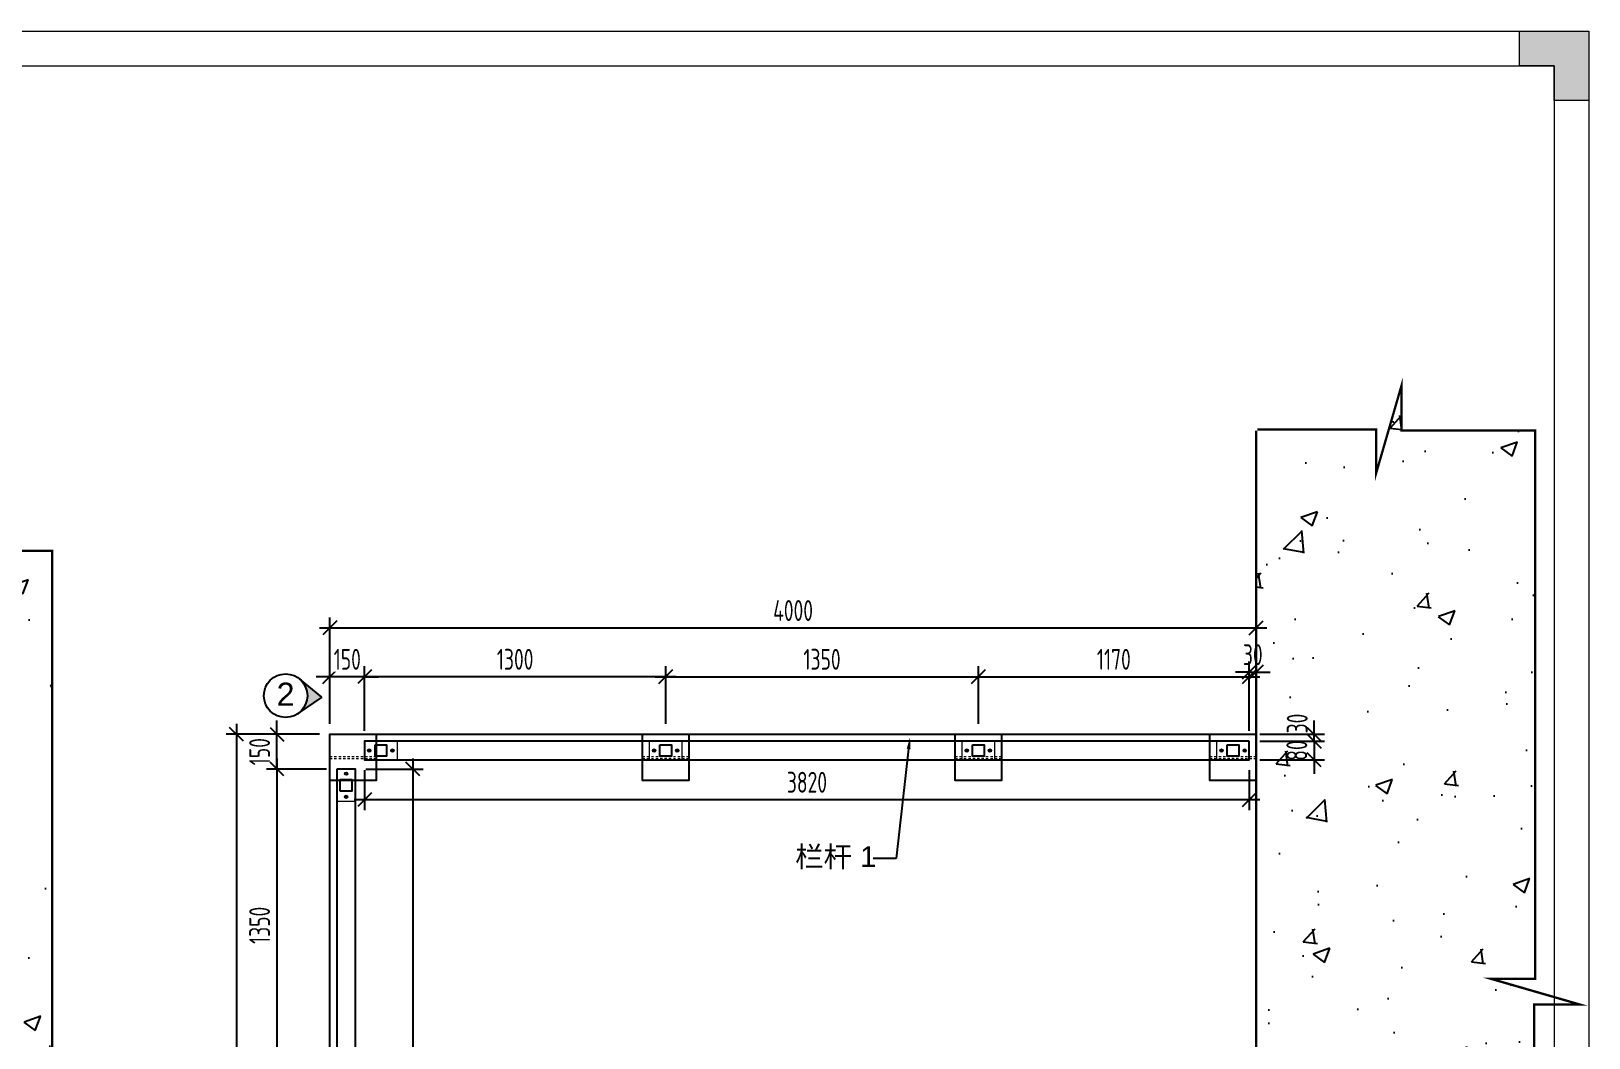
# Model space of a CAD drawing. Header units: millimetres. Extents: x 4 to 2106212, y -117026 to 198097.
# Drawn here: x 1894163 to 1900889, y 185789 to 190137 of the extents above; entities that cross this region are included whole.
import ezdxf
from ezdxf import colors
from ezdxf.entities.mleader import LeaderData, LeaderLine
from ezdxf.math import Vec2, Vec3

# ---------------------------------------------------------------- set-up
doc = ezdxf.new("R2010")
doc.units = ezdxf.units.MM
doc.linetypes.add('CENTER2', pattern=[28.575, 19.05, -3.175, 3.175, -3.175])
for name, color, linetype, lineweight in [('加强板', 140, 'Continuous', 18), ('图框', 7, 'Continuous', 13), ('文本', 3, 'Continuous', 13), ('虚线', 1, 'CENTER2', 0)]:
    doc.layers.add(name, color=color, linetype=linetype, lineweight=lineweight)
doc.layers.add('方管', color=100, linetype='Continuous')
doc.layers.add('标注', color=9, linetype='Continuous')
doc.styles.add('Arial', font='arial.ttf')
doc.styles.add('hztxt', font='ros1.shx', dxfattribs={"width": 0.8, "bigfont": 'hztxt.shx'})
doc.styles.get("Standard").update_dxf_attribs({"font": 'arial.ttf'})
doc.dimstyles.new('DIM-30', dxfattribs={"dimscale": 30, "dimtxt": 3, "dimasz": 2, "dimexe": 1.5, "dimexo": 1.5, "dimgap": 1, "dimtad": 1, "dimdec": 1, "dimdsep": 46, "dimtxsty": 'hztxt', "dimblk": 'OBLIQUE', "dimcen": 0, "dimdle": 1.5, "dimclrd": 9, "dimclre": 9, "dimclrt": 2, "dimadec": 1, "dimazin": 0, "dimtfac": 1, "dimtdec": 1, "dimtix": 1, "dimtmove": 2, "dimatfit": 3, "dimldrblk": 'OBLIQUE', "dimfxl": 15, "dimtolj": 1, "dimtzin": 0, "dimarcsym": 1})

# ---------------------------------------------------------------- blocks, each defined once
blk = doc.blocks.new('_Oblique')
at = {"color": 0, "linetype": 'ByBlock', "lineweight": -2}
blk.add_line((-0.5, -0.5), (0.5, 0.5), dxfattribs=at)
blk = doc.blocks.new('*D994')
at = {"color": 9, "lineweight": -2, "transparency": 16777216}
for p, q in [((1895602.7, 187114.8), (1895602.7, 187393.8)), ((1896902.7, 187144.8), (1896902.7, 187393.8)), ((1896947.7, 187348.8), (1895557.7, 187348.8))]:
    blk.add_line(p, q, dxfattribs=at)
at = {"layer": 'Defpoints', "color": 0, "transparency": 16777216}
for p in [(1895602.7, 187348.8), (1895602.7, 187069.8, 0), (1896902.7, 187099.8, 0)]:
    blk.add_point(p, dxfattribs=at)
at = {"color": 9, "lineweight": -2, "transparency": 16777216, "xscale": 60, "yscale": 60, "zscale": 60, "rotation": 180}
blk.add_blockref('_Oblique', (1895602.7, 187348.8), dxfattribs=at)
at = {"color": 9, "lineweight": -2, "transparency": 16777216, "xscale": 60, "yscale": 60, "zscale": 60}
blk.add_blockref('_Oblique', (1896902.7, 187348.8), dxfattribs=at)
at = {"color": 2, "transparency": 16777216, "insert": (1896252.7, 187423.8), "char_height": 90, "attachment_point": 5, "style": 'hztxt', "bg_fill": 3, "box_fill_scale": 1.1, "bg_fill_color": 256, "bg_fill_true_color": 13158600, "bg_fill_transparency": 0}
blk.add_mtext('\\A1;1300', dxfattribs=at)
blk = doc.blocks.new('*D997')
at = {"color": 9, "lineweight": -2, "transparency": 16777216}
for p, q in [((1898252.7, 187144.8), (1898252.7, 187393.8)), ((1899422.7, 187144.8), (1899422.7, 187393.8)), ((1898207.7, 187348.8), (1899467.7, 187348.8))]:
    blk.add_line(p, q, dxfattribs=at)
at = {"layer": 'Defpoints', "color": 0, "transparency": 16777216}
for p in [(1899422.7, 187348.8), (1898252.7, 187099.8, 0), (1899422.7, 187099.8, 0)]:
    blk.add_point(p, dxfattribs=at)
at = {"color": 9, "lineweight": -2, "transparency": 16777216, "xscale": 60, "yscale": 60, "zscale": 60, "rotation": 180}
blk.add_blockref('_Oblique', (1898252.7, 187348.8), dxfattribs=at)
at = {"color": 9, "lineweight": -2, "transparency": 16777216, "xscale": 60, "yscale": 60, "zscale": 60}
blk.add_blockref('_Oblique', (1899422.7, 187348.8), dxfattribs=at)
at = {"color": 2, "transparency": 16777216, "insert": (1898837.7, 187423.8), "char_height": 90, "attachment_point": 5, "style": 'hztxt', "bg_fill": 3, "box_fill_scale": 1.1, "bg_fill_color": 256, "bg_fill_true_color": 13158600, "bg_fill_transparency": 0}
blk.add_mtext('\\A1;1170', dxfattribs=at)
blk = doc.blocks.new('*D998')
at = {"color": 9, "lineweight": -2, "transparency": 16777216}
for p, q in [((1895452.7, 187144.8), (1895452.7, 187604.5)), ((1899452.7, 187144.8), (1899452.7, 187604.5)), ((1895407.7, 187559.5), (1899497.7, 187559.5))]:
    blk.add_line(p, q, dxfattribs=at)
at = {"layer": 'Defpoints', "color": 0, "transparency": 16777216}
for p in [(1899452.7, 187559.5), (1895452.7, 187099.8, 0), (1899452.7, 187099.8, 0)]:
    blk.add_point(p, dxfattribs=at)
at = {"color": 9, "lineweight": -2, "transparency": 16777216, "xscale": 60, "yscale": 60, "zscale": 60, "rotation": 180}
blk.add_blockref('_Oblique', (1895452.7, 187559.5), dxfattribs=at)
at = {"color": 9, "lineweight": -2, "transparency": 16777216, "xscale": 60, "yscale": 60, "zscale": 60}
blk.add_blockref('_Oblique', (1899452.7, 187559.5), dxfattribs=at)
at = {"color": 2, "transparency": 16777216, "insert": (1897452.7, 187634.5), "char_height": 90, "attachment_point": 5, "style": 'hztxt', "bg_fill": 3, "box_fill_scale": 1.1, "bg_fill_color": 256, "bg_fill_true_color": 13158600, "bg_fill_transparency": 0}
blk.add_mtext('\\A1;4000', dxfattribs=at)
blk = doc.blocks.new('*D990')
at = {"color": 9, "lineweight": -2, "transparency": 16777216}
for p, q in [((1895452.7, 187144.8), (1895452.7, 187393.8)), ((1895602.7, 187114.8), (1895602.7, 187393.8)), ((1895452.7, 187348.8), (1895392.7, 187348.8)), ((1895602.7, 187348.8), (1895452.7, 187348.8)), ((1895602.7, 187348.8), (1895662.7, 187348.8))]:
    blk.add_line(p, q, dxfattribs=at)
at = {"layer": 'Defpoints', "color": 0, "transparency": 16777216}
for p in [(1895452.7, 187099.8, 0), (1895602.7, 187069.8, 0)]:
    blk.add_point(p, dxfattribs=at)
at = {"color": 9, "lineweight": -2, "transparency": 16777216, "xscale": 60, "yscale": 60, "zscale": 60}
blk.add_blockref('_Oblique', (1895452.7, 187348.8), dxfattribs=at)
at = {"color": 9, "lineweight": -2, "transparency": 16777216, "xscale": 60, "yscale": 60, "zscale": 60, "rotation": 180}
blk.add_blockref('_Oblique', (1895602.7, 187348.8), dxfattribs=at)
at = {"color": 2, "transparency": 16777216, "insert": (1895527.7, 187423.8), "char_height": 90, "attachment_point": 5, "style": 'hztxt', "bg_fill": 3, "box_fill_scale": 1.1, "bg_fill_color": 256, "bg_fill_true_color": 13158600, "bg_fill_transparency": 0}
blk.add_mtext('\\A1;150', dxfattribs=at)
at = {"layer": 'Defpoints', "color": 0, "transparency": 16777216}
blk.add_point((1895452.7, 187348.8), dxfattribs=at)
blk = doc.blocks.new('*D999')
at = {"color": 9, "lineweight": -2, "transparency": 16777216}
for p, q in [((1895049.8, 187144.8), (1895049.8, 184054.8)), ((1895407.7, 187099.8), (1895004.8, 187099.8)), ((1895407.7, 184099.8), (1895004.8, 184099.8))]:
    blk.add_line(p, q, dxfattribs=at)
at = {"layer": 'Defpoints', "color": 0, "transparency": 16777216}
for p in [(1895452.7, 187099.8, 0), (1895049.8, 184099.8), (1895452.7, 184099.8, 0)]:
    blk.add_point(p, dxfattribs=at)
at = {"color": 9, "lineweight": -2, "transparency": 16777216, "xscale": 60, "yscale": 60, "zscale": 60}
for p, rotation in [((1895049.8, 187099.8), 90), ((1895049.8, 184099.8), 270)]:
    blk.add_blockref('_Oblique', p, dxfattribs=dict(at, rotation=rotation))
at = {"color": 2, "transparency": 16777216, "insert": (1894974.8, 185599.8), "char_height": 90, "attachment_point": 5, "rotation": 90, "style": 'hztxt', "bg_fill": 3, "box_fill_scale": 1.1, "bg_fill_color": 256, "bg_fill_true_color": 13158600, "bg_fill_transparency": 0}
blk.add_mtext('\\A1;3000', dxfattribs=at)
blk = doc.blocks.new('*D1001')
at = {"color": 9, "lineweight": -2, "transparency": 16777216}
for p, q in [((1896902.7, 187144.8), (1896902.7, 187393.8)), ((1898252.7, 187144.8), (1898252.7, 187393.8)), ((1896857.7, 187348.8), (1898297.7, 187348.8))]:
    blk.add_line(p, q, dxfattribs=at)
at = {"layer": 'Defpoints', "color": 0, "transparency": 16777216}
for p in [(1898252.7, 187348.8), (1896902.7, 187099.8, 0), (1898252.7, 187099.8, 0)]:
    blk.add_point(p, dxfattribs=at)
at = {"color": 9, "lineweight": -2, "transparency": 16777216, "xscale": 60, "yscale": 60, "zscale": 60, "rotation": 180}
blk.add_blockref('_Oblique', (1896902.7, 187348.8), dxfattribs=at)
at = {"color": 9, "lineweight": -2, "transparency": 16777216, "xscale": 60, "yscale": 60, "zscale": 60}
blk.add_blockref('_Oblique', (1898252.7, 187348.8), dxfattribs=at)
at = {"color": 2, "transparency": 16777216, "insert": (1897577.7, 187423.8), "char_height": 90, "attachment_point": 5, "style": 'hztxt', "bg_fill": 3, "box_fill_scale": 1.1, "bg_fill_color": 256, "bg_fill_true_color": 13158600, "bg_fill_transparency": 0}
blk.add_mtext('\\A1;1350', dxfattribs=at)
blk = doc.blocks.new('GW-TK')
at = {"layer": '图框', "linetype": 'Continuous', "lineweight": 0}
h = blk.add_hatch(color=256, dxfattribs=at)
h.dxf.hatch_style = 1
h.paths.add_polyline_path([(927593.55, 464715.01), (927593.55, 464710.01), (927598.55, 464710.01), (927598.55, 464705.01), (927603.55, 464705.01), (927603.55, 464715.01)])
at = {"layer": '图框'}
for points in [[(927183.55, 464715.01), (927603.55, 464715.01), (927603.55, 464418.01), (927183.55, 464418.01)], [(927188.55, 464710.01), (927598.55, 464710.01), (927598.55, 464423.01), (927188.55, 464423.01)]]:
    blk.add_lwpolyline(points, close=True, dxfattribs=at)
at = {"layer": '图框', "linetype": 'Continuous', "lineweight": 0}
blk.add_lwpolyline([(927598.55, 464705.01), (927598.55, 464710.01), (927593.55, 464710.01), (927593.55, 464715.01), (927603.55, 464715.01), (927603.55, 464705.01)], close=True, dxfattribs=at)
blk = doc.blocks.new('*U947')
h = blk.add_hatch()
h.set_pattern_fill('AR-CONC', color=252, scale=4, angle=-1.78635)
h.set_pattern_definition([(48.21365, (-1947242.46, -185006.8), (726.39706, -86.44208), [76.2, -838.2]), (353.21365, (-1947242.46, -185006.8), (-117.08218, 768.2505), [60.96, -670.56234]), (98.665094, (-1947181.9, -185014), (609.31489, 681.8084), [64.76004, -712.36098]), (44.39785, (-1947236.1, -184803.7), (1078.5469, -201.8886), [114.3, -1257.3]), (94.849206, (-1947146.2, -184820.5), (980.00676, 959.62144), [97.1401, -1068.54243]), (349.3978, (-1947236.1, -184803.7), (980.00676, 959.62144), [91.43987, -1005.8389]), (19.21365, (-1947136.16, -184857.65), (593.41132, -427.76689), [76.2, -838.2]), (324.21365, (-1947136.16, -184857.65), (270.0545, 728.68768), [60.96, -670.56]), (69.665094, (-1947086.7, -184893.3), (863.4658, 300.9208), [64.76004, -712.35975]), (35.713649, (-1947242.46, -185006.8), (22.89163, 337.670666), [0, -662.432, 0, -680.72, 0, -673.1]), (5.713649, (-1947242.46, -185006.8), (279.640336, 392.19577), [0, -388.112, 0, -647.192, 0, -256.54]), (325.713649, (-1947468.92, -184999.75), (541.38448, -39.810717), [0, -254, 0, -792.48, 0, -1051.56]), (315.71365, (-1947570.47, -184996.6), (595.39922, 83.18622), [0, -330.2, 0, -526.288, 0, -746.76])])
h.paths.add_polyline_path([(-180, 2312.4), (-180, 2501.9), (-697.5, 2501.9), (-697.5, -2502.7), (-184.7, -2502.7), (-184.7, -2692.2), (-74.8, -2312.4), (-74.8, -2507.3), (502.5, -2507.3), (502.5, 19.2), (697.5, 19.2), (317.6, 129.1), (507.2, 129.1), (507.2, 2497.3), (-70.1, 2497.3), (-70.1, 2692.2)])
at = {"color": 252}
blk.add_lwpolyline([(-692.8, 2501.9, 10, 10, 0), (-180, 2501.9, 10, 10, 0), (-180, 2312.4, 10, 10, 0), (-70.1, 2692.2, 10, 10, 0), (-70.1, 2497.3, 10, 10, 0), (507.2, 2497.3, 10, 10, 0), (507.2, 129.1, 10, 10, 0), (317.6, 129.1, 10, 10, 0), (697.5, 19.2, 10, 10, 0), (502.5, 19.2, 10, 10, 0), (502.5, -2507.3, 10, 10, 0), (-74.8, -2507.3, 10, 10, 0), (-74.8, -2312.4, 10, 10, 0), (-184.7, -2692.2, 10, 10, 0), (-184.7, -2502.7, 10, 10, 0), (-697.5, -2502.7, 10, 10, 0), (-697.5, 2497.3, 0, 0, 0)], format="xyseb", dxfattribs=at)
blk = doc.blocks.new('*U948')
at = {"color": 0, "linetype": 'ByBlock', "lineweight": -2, "transparency": 16777216}
blk.add_blockref('*U947', (0, 0), dxfattribs=at)
blk = doc.blocks.new('*U970')
at = {"layer": '加强板'}
blk.add_lwpolyline([(70, -40), (-70, -40), (-70, 40), (70, 40)], close=True, dxfattribs=at)
for points in [[(-54.2, 0), (-45.8, 0)], [(-50, 4.2), (-50, -4.2)], [(45.8, 0), (54.2, 0)], [(50, 4.2), (50, -4.2)]]:
    blk.add_lwpolyline(points, dxfattribs=at)
for centre in [(-50, 0), (50, 0)]:
    blk.add_circle(centre, 7, dxfattribs=at)
at = {"layer": '方管', "color": 6}
blk.add_lwpolyline([(-25, 25), (25, 25), (25, -25), (-25, -25)], close=True, dxfattribs=at)
blk = doc.blocks.new('*U971')
at = {"color": 0, "linetype": 'ByBlock', "lineweight": -2, "transparency": 16777216}
blk.add_blockref('*U970', (0, 0), dxfattribs=at)
blk = doc.blocks.new('*U938')
at = {"layer": '加强板'}
blk.add_lwpolyline([(70, -40), (-70, -40), (-70, 40), (70, 40)], close=True, dxfattribs=at)
for points in [[(-54.2, 0), (-45.8, 0)], [(-50, 4.2), (-50, -4.2)], [(45.8, 0), (54.2, 0)], [(50, 4.2), (50, -4.2)]]:
    blk.add_lwpolyline(points, dxfattribs=at)
for centre in [(-50, 0), (50, 0)]:
    blk.add_circle(centre, 7, dxfattribs=at)
at = {"layer": '方管', "color": 6}
blk.add_lwpolyline([(-25, 25), (25, 25), (25, -25), (-25, -25)], close=True, dxfattribs=at)
blk = doc.blocks.new('*U939')
at = {"color": 0, "linetype": 'ByBlock', "lineweight": -2, "transparency": 16777216}
blk.add_blockref('*U938', (0, 0), dxfattribs=at)
blk = doc.blocks.new('*U940')
at = {"layer": '加强板'}
blk.add_lwpolyline([(70, -40), (-70, -40), (-70, 40), (70, 40)], close=True, dxfattribs=at)
for points in [[(-54.2, 0), (-45.8, 0)], [(-50, 4.2), (-50, -4.2)], [(45.8, 0), (54.2, 0)], [(50, 4.2), (50, -4.2)]]:
    blk.add_lwpolyline(points, dxfattribs=at)
for centre in [(-50, 0), (50, 0)]:
    blk.add_circle(centre, 7, dxfattribs=at)
at = {"layer": '方管', "color": 6}
blk.add_lwpolyline([(-25, 25), (25, 25), (25, -25), (-25, -25)], close=True, dxfattribs=at)
blk = doc.blocks.new('*U941')
at = {"color": 0, "linetype": 'ByBlock', "lineweight": -2, "transparency": 16777216}
blk.add_blockref('*U940', (0, 0), dxfattribs=at)
blk = doc.blocks.new('*U942')
at = {"layer": '加强板'}
blk.add_lwpolyline([(70, -40), (-70, -40), (-70, 40), (70, 40)], close=True, dxfattribs=at)
for points in [[(-54.2, 0), (-45.8, 0)], [(-50, 4.2), (-50, -4.2)], [(45.8, 0), (54.2, 0)], [(50, 4.2), (50, -4.2)]]:
    blk.add_lwpolyline(points, dxfattribs=at)
for centre in [(-50, 0), (50, 0)]:
    blk.add_circle(centre, 7, dxfattribs=at)
at = {"layer": '方管', "color": 6}
blk.add_lwpolyline([(-25, 25), (25, 25), (25, -25), (-25, -25)], close=True, dxfattribs=at)
blk = doc.blocks.new('*U943')
at = {"color": 0, "linetype": 'ByBlock', "lineweight": -2, "transparency": 16777216}
blk.add_blockref('*U942', (0, 0), dxfattribs=at)
blk = doc.blocks.new('*U934')
at = {"layer": '加强板'}
blk.add_lwpolyline([(70, -40), (-70, -40), (-70, 40), (70, 40)], close=True, dxfattribs=at)
for points in [[(-54.2, 0), (-45.8, 0)], [(-50, 4.2), (-50, -4.2)], [(45.8, 0), (54.2, 0)], [(50, 4.2), (50, -4.2)]]:
    blk.add_lwpolyline(points, dxfattribs=at)
for centre in [(-50, 0), (50, 0)]:
    blk.add_circle(centre, 7, dxfattribs=at)
at = {"layer": '方管', "color": 6}
blk.add_lwpolyline([(-25, 25), (25, 25), (25, -25), (-25, -25)], close=True, dxfattribs=at)
blk = doc.blocks.new('*U935')
at = {"color": 0, "linetype": 'ByBlock', "lineweight": -2, "transparency": 16777216}
blk.add_blockref('*U934', (0, 0), dxfattribs=at)
blk = doc.blocks.new('*D1016')
at = {"color": 9, "lineweight": -2, "transparency": 16777216}
for p, q in [((1899422.7, 187114.8), (1899422.7, 187413.8)), ((1899452.7, 187114.8), (1899452.7, 187413.8)), ((1899422.7, 187368.8), (1899362.7, 187368.8)), ((1899422.7, 187368.8), (1899452.7, 187368.8)), ((1899452.7, 187368.8), (1899512.7, 187368.8))]:
    blk.add_line(p, q, dxfattribs=at)
at = {"layer": 'Defpoints', "color": 0, "transparency": 16777216}
for p in [(1899452.7, 187368.8), (1899422.7, 187069.8, 0), (1899452.7, 187069.8, 0)]:
    blk.add_point(p, dxfattribs=at)
at = {"color": 9, "lineweight": -2, "transparency": 16777216, "xscale": 60, "yscale": 60, "zscale": 60}
blk.add_blockref('_Oblique', (1899422.7, 187368.8), dxfattribs=at)
at = {"color": 9, "lineweight": -2, "transparency": 16777216, "xscale": 60, "yscale": 60, "zscale": 60, "rotation": 180}
blk.add_blockref('_Oblique', (1899452.7, 187368.8), dxfattribs=at)
at = {"color": 2, "transparency": 16777216, "insert": (1899437.7, 187443.8), "char_height": 90, "attachment_point": 5, "style": 'hztxt'}
blk.add_mtext('\\A1;30', dxfattribs=at)
blk = doc.blocks.new('*D1017')
at = {"color": 9, "lineweight": -2, "transparency": 16777216}
for p, q in [((1895224.2, 187099.8), (1895224.2, 187159.8)), ((1895408.3, 187099.8), (1895179.2, 187099.8)), ((1895224.2, 186949.8), (1895224.2, 187099.8)), ((1895437.7, 186949.8), (1895179.2, 186949.8)), ((1895224.2, 186949.8), (1895224.2, 186889.8))]:
    blk.add_line(p, q, dxfattribs=at)
at = {"layer": 'Defpoints', "color": 0, "transparency": 16777216}
for p in [(1895224.2, 187099.8), (1895453.3, 187099.8, 0), (1895482.7, 186949.8, 0)]:
    blk.add_point(p, dxfattribs=at)
at = {"color": 9, "lineweight": -2, "transparency": 16777216, "xscale": 60, "yscale": 60, "zscale": 60}
for p, rotation in [((1895224.2, 187099.8), 270), ((1895224.2, 186949.8), 90)]:
    blk.add_blockref('_Oblique', p, dxfattribs=dict(at, rotation=rotation))
at = {"color": 2, "transparency": 16777216, "insert": (1895149.2, 187024.8), "char_height": 90, "attachment_point": 5, "rotation": 90, "style": 'hztxt'}
blk.add_mtext('\\A1;150', dxfattribs=at)
blk = doc.blocks.new('*D1018')
at = {"color": 9, "lineweight": -2, "transparency": 16777216}
for p, q in [((1895224.2, 186994.8), (1895224.2, 185554.8)), ((1895437.7, 186949.8), (1895179.2, 186949.8)), ((1895437.7, 185599.8), (1895179.2, 185599.8))]:
    blk.add_line(p, q, dxfattribs=at)
at = {"layer": 'Defpoints', "color": 0, "transparency": 16777216}
for p in [(1895482.7, 186949.8, 0), (1895224.2, 185599.8), (1895482.7, 185599.8)]:
    blk.add_point(p, dxfattribs=at)
at = {"color": 9, "lineweight": -2, "transparency": 16777216, "xscale": 60, "yscale": 60, "zscale": 60}
for p, rotation in [((1895224.2, 186949.8), 90), ((1895224.2, 185599.8), 270)]:
    blk.add_blockref('_Oblique', p, dxfattribs=dict(at, rotation=rotation))
at = {"color": 2, "transparency": 16777216, "insert": (1895149.2, 186274.8), "char_height": 90, "attachment_point": 5, "rotation": 90, "style": 'hztxt'}
blk.add_mtext('\\A1;1350', dxfattribs=at)
blk = doc.blocks.new('*U1031')
h = blk.add_hatch()
h.set_pattern_fill('AR-CONC', color=252, scale=4, angle=-1.78635)
h.set_pattern_definition([(48.21365, (-1956590.03, -195502.34), (726.39706, -86.44208), [76.2, -838.2]), (353.21365, (-1956590, -195502.34), (-117.08218, 768.2505), [60.96, -670.56234]), (98.665094, (-1956529.5, -195509.55), (609.31489, 681.8084), [64.76004, -712.36098]), (44.39785, (-1956583.7, -195299.2), (1078.5469, -201.8886), [114.3, -1257.3]), (94.849206, (-1956493.8, -195316.1), (980.00676, 959.62144), [97.1401, -1068.54243]), (349.3978, (-1956583.7, -195299.2), (980.00676, 959.62144), [91.43987, -1005.8389]), (19.21365, (-1956483.73, -195353.2), (593.41132, -427.76689), [76.2, -838.2]), (324.21365, (-1956483.7, -195353.2), (270.0545, 728.68768), [60.96, -670.56]), (69.665094, (-1956434.3, -195388.8), (863.4658, 300.9208), [64.76004, -712.35975]), (35.713649, (-1956590.03, -195502.34), (22.89163, 337.670666), [0, -662.432, 0, -680.72, 0, -673.1]), (5.713649, (-1956590.03, -195502.34), (279.640336, 392.19577), [0, -388.112, 0, -647.192, 0, -256.54]), (325.713649, (-1956816.5, -195495.28), (541.38448, -39.810717), [0, -254, 0, -792.48, 0, -1051.56]), (315.71365, (-1956918.04, -195492.1), (595.39922, 83.18622), [0, -330.2, 0, -526.288, 0, -746.76])])
h.paths.add_polyline_path([(-697.5, -2405.2), (-184.7, -2405.2), (-184.7, -2594.8), (-74.8, -2214.9), (-74.8, -2409.9), (502.5, -2409.9), (502.5, 116.7), (697.5, 116.7), (317.6, 226.6), (507.2, 226.6), (507.2, 2594.8), (-697.5, 2594.8)])
at = {"color": 252, "const_width": 10, "elevation": 0}
blk.add_lwpolyline([(-697.5, -2405.2), (-184.7, -2405.2), (-184.7, -2594.8), (-74.8, -2214.9), (-74.8, -2409.9), (502.5, -2409.9), (502.5, 116.7), (697.5, 116.7), (317.6, 226.6), (507.2, 226.6), (507.2, 2594.8), (-697.5, 2594.8)], close=True, dxfattribs=at)
blk = doc.blocks.new('*U1032')
at = {"color": 0, "linetype": 'ByBlock', "lineweight": -2, "transparency": 16777216}
blk.add_blockref('*U1031', (0, 0), dxfattribs=at)
blk = doc.blocks.new('*U1072')
h = blk.add_hatch(color=256)
h.dxf.hatch_style = 1
h.paths.add_polyline_path([(62.6, 0, -0.247568), (21.8, -77.4), (124.9, -6.9), (28.4, 72.4, -0.224373)])
for points in [[(124.9, -6.9), (28.4, 72.4)], [(124.9, -6.9), (21.8, -77.4)]]:
    blk.add_lwpolyline(points)
blk.add_circle((-31.1, 0), 93.8)
blk = doc.blocks.new('*U1073')
at = {"color": 0, "linetype": 'ByBlock', "lineweight": -2, "transparency": 16777216}
blk.add_blockref('*U1072', (0, 0), dxfattribs=at)
blk = doc.blocks.new('*D1344')
at = {"color": 9, "lineweight": -2, "transparency": 16777216}
for p, q in [((1899702.8, 187099.8), (1899702.8, 187159.8)), ((1899467.7, 187099.8), (1899747.8, 187099.8)), ((1899467.7, 187069.8), (1899747.8, 187069.8)), ((1899702.8, 187069.8), (1899702.8, 187099.8)), ((1899702.8, 187069.8), (1899702.8, 187009.8))]:
    blk.add_line(p, q, dxfattribs=at)
at = {"layer": 'Defpoints', "color": 0, "transparency": 16777216}
for p in [(1899422.7, 187099.8, 0), (1899422.7, 187069.8, 0), (1899702.8, 187099.8)]:
    blk.add_point(p, dxfattribs=at)
at = {"color": 9, "lineweight": -2, "transparency": 16777216, "xscale": 60, "yscale": 60, "zscale": 60}
for p, rotation in [((1899702.8, 187099.8), 270), ((1899702.8, 187069.8), 90)]:
    blk.add_blockref('_Oblique', p, dxfattribs=dict(at, rotation=rotation))
at = {"color": 2, "transparency": 16777216, "insert": (1899629.4, 187146.5), "char_height": 90, "attachment_point": 5, "rotation": 90, "style": 'hztxt'}
blk.add_mtext('\\A1;30', dxfattribs=at)
blk = doc.blocks.new('*D1345')
at = {"color": 9, "lineweight": -2, "transparency": 16777216}
for p, q in [((1899702.8, 187069.8), (1899702.8, 187129.8)), ((1899467.7, 187069.8), (1899747.8, 187069.8)), ((1899702.8, 187069.8), (1899702.8, 186989.8)), ((1899467.7, 186989.8), (1899747.8, 186989.8)), ((1899702.8, 186989.8), (1899702.8, 186929.8))]:
    blk.add_line(p, q, dxfattribs=at)
at = {"layer": 'Defpoints', "color": 0, "transparency": 16777216}
for p in [(1899422.7, 187069.8, 0), (1899422.7, 186989.8, 0), (1899702.8, 186989.8)]:
    blk.add_point(p, dxfattribs=at)
at = {"color": 9, "lineweight": -2, "transparency": 16777216, "xscale": 60, "yscale": 60, "zscale": 60}
for p, rotation in [((1899702.8, 187069.8), 270), ((1899702.8, 186989.8), 90)]:
    blk.add_blockref('_Oblique', p, dxfattribs=dict(at, rotation=rotation))
at = {"color": 2, "transparency": 16777216, "insert": (1899627.8, 187029.8), "char_height": 90, "attachment_point": 5, "rotation": 90, "style": 'hztxt'}
blk.add_mtext('\\A1;80', dxfattribs=at)
blk = doc.blocks.new('*U1416')
at = {"layer": '虚线', "color": 252}
blk.add_lwpolyline([(0, -5), (0, 5)], dxfattribs=at)
blk = doc.blocks.new('*U1417')
at = {"color": 0, "linetype": 'ByBlock', "lineweight": -2, "transparency": 16777216}
for p in [(0, 190), (0, 171), (0, 152), (0, 133), (0, 114), (0, 95), (0, 76), (0, 57), (0, 38), (0, 19), (0, 0)]:
    blk.add_blockref('*U1416', p, dxfattribs=at)
blk = doc.blocks.new('*U1418')
at = {"layer": '虚线', "color": 252}
blk.add_lwpolyline([(0, -5), (0, 5)], dxfattribs=at)
blk = doc.blocks.new('*U1419')
at = {"color": 0, "linetype": 'ByBlock', "lineweight": -2, "transparency": 16777216}
for p in [(0, 190), (0, 171), (0, 152), (0, 133), (0, 114), (0, 95), (0, 76), (0, 57), (0, 38), (0, 19), (0, 0)]:
    blk.add_blockref('*U1418', p, dxfattribs=at)
blk = doc.blocks.new('*U1414')
at = {"color": 252}
blk.add_lwpolyline([(-100, 100), (100, 100), (100, -100), (-100, -100)], close=True, dxfattribs=at)
for name, p in [('*U1417', (-4, -95)), ('*U1419', (4, -95))]:
    blk.add_blockref(name, p)
blk = doc.blocks.new('*U1415')
at = {"color": 0, "linetype": 'ByBlock', "lineweight": -2, "transparency": 16777216}
blk.add_blockref('*U1414', (0, 0), dxfattribs=at)
blk = doc.blocks.new('*U1422')
at = {"layer": '虚线', "color": 252}
blk.add_lwpolyline([(0, -5), (0, 5)], dxfattribs=at)
blk = doc.blocks.new('*U1423')
at = {"color": 0, "linetype": 'ByBlock', "lineweight": -2, "transparency": 16777216}
for p in [(0, 190), (0, 171), (0, 152), (0, 133), (0, 114), (0, 95), (0, 76), (0, 57), (0, 38), (0, 19), (0, 0)]:
    blk.add_blockref('*U1422', p, dxfattribs=at)
blk = doc.blocks.new('*U1424')
at = {"layer": '虚线', "color": 252}
blk.add_lwpolyline([(0, -5), (0, 5)], dxfattribs=at)
blk = doc.blocks.new('*U1425')
at = {"color": 0, "linetype": 'ByBlock', "lineweight": -2, "transparency": 16777216}
for p in [(0, 190), (0, 171), (0, 152), (0, 133), (0, 114), (0, 95), (0, 76), (0, 57), (0, 38), (0, 19), (0, 0)]:
    blk.add_blockref('*U1424', p, dxfattribs=at)
blk = doc.blocks.new('*U1420')
at = {"color": 252}
blk.add_lwpolyline([(-100, 100), (100, 100), (100, -100), (-100, -100)], close=True, dxfattribs=at)
for name, p in [('*U1423', (-4, -95)), ('*U1425', (4, -95))]:
    blk.add_blockref(name, p)
blk = doc.blocks.new('*U1421')
at = {"color": 0, "linetype": 'ByBlock', "lineweight": -2, "transparency": 16777216}
blk.add_blockref('*U1420', (0, 0), dxfattribs=at)
blk = doc.blocks.new('*U1428')
at = {"layer": '虚线', "color": 252}
blk.add_lwpolyline([(0, -5), (0, 5)], dxfattribs=at)
blk = doc.blocks.new('*U1429')
at = {"color": 0, "linetype": 'ByBlock', "lineweight": -2, "transparency": 16777216}
for p in [(0, 190), (0, 171), (0, 152), (0, 133), (0, 114), (0, 95), (0, 76), (0, 57), (0, 38), (0, 19), (0, 0)]:
    blk.add_blockref('*U1428', p, dxfattribs=at)
blk = doc.blocks.new('*U1430')
at = {"layer": '虚线', "color": 252}
blk.add_lwpolyline([(0, -5), (0, 5)], dxfattribs=at)
blk = doc.blocks.new('*U1431')
at = {"color": 0, "linetype": 'ByBlock', "lineweight": -2, "transparency": 16777216}
for p in [(0, 190), (0, 171), (0, 152), (0, 133), (0, 114), (0, 95), (0, 76), (0, 57), (0, 38), (0, 19), (0, 0)]:
    blk.add_blockref('*U1430', p, dxfattribs=at)
blk = doc.blocks.new('*U1426')
at = {"color": 252}
blk.add_lwpolyline([(-100, 100), (100, 100), (100, -100), (-100, -100)], close=True, dxfattribs=at)
for name, p in [('*U1429', (-4, -95)), ('*U1431', (4, -95))]:
    blk.add_blockref(name, p)
blk = doc.blocks.new('*U1427')
at = {"color": 0, "linetype": 'ByBlock', "lineweight": -2, "transparency": 16777216}
blk.add_blockref('*U1426', (0, 0), dxfattribs=at)
blk = doc.blocks.new('*U1434')
at = {"layer": '虚线', "color": 252}
blk.add_lwpolyline([(0, -5), (0, 5)], dxfattribs=at)
blk = doc.blocks.new('*U1435')
at = {"color": 0, "linetype": 'ByBlock', "lineweight": -2, "transparency": 16777216}
for p in [(0, 190), (0, 171), (0, 152), (0, 133), (0, 114), (0, 95), (0, 76), (0, 57), (0, 38), (0, 19), (0, 0)]:
    blk.add_blockref('*U1434', p, dxfattribs=at)
blk = doc.blocks.new('*U1436')
at = {"layer": '虚线', "color": 252}
blk.add_lwpolyline([(0, -5), (0, 5)], dxfattribs=at)
blk = doc.blocks.new('*U1437')
at = {"color": 0, "linetype": 'ByBlock', "lineweight": -2, "transparency": 16777216}
for p in [(0, 190), (0, 171), (0, 152), (0, 133), (0, 114), (0, 95), (0, 76), (0, 57), (0, 38), (0, 19), (0, 0)]:
    blk.add_blockref('*U1436', p, dxfattribs=at)
blk = doc.blocks.new('*U1432')
at = {"color": 252}
blk.add_lwpolyline([(-100, 100), (100, 100), (100, -100), (-100, -100)], close=True, dxfattribs=at)
for name, p in [('*U1435', (-4, -95)), ('*U1437', (4, -95))]:
    blk.add_blockref(name, p)
blk = doc.blocks.new('*U1433')
at = {"color": 0, "linetype": 'ByBlock', "lineweight": -2, "transparency": 16777216}
blk.add_blockref('*U1432', (0, 0), dxfattribs=at)
blk = doc.blocks.new('*D1952')
at = {"color": 9, "lineweight": -2, "transparency": 16777216}
for p, q in [((1895602.7, 186944.8), (1895602.7, 186772.8)), ((1899422.7, 186944.8), (1899422.7, 186772.8)), ((1895557.7, 186817.8), (1899467.7, 186817.8))]:
    blk.add_line(p, q, dxfattribs=at)
at = {"layer": 'Defpoints', "color": 0, "transparency": 16777216}
for p in [(1895602.7, 186989.8, 0), (1899422.7, 186989.8, 0), (1899422.7, 186817.8)]:
    blk.add_point(p, dxfattribs=at)
at = {"color": 9, "lineweight": -2, "transparency": 16777216, "xscale": 60, "yscale": 60, "zscale": 60, "rotation": 180}
blk.add_blockref('_Oblique', (1895602.7, 186817.8), dxfattribs=at)
at = {"color": 9, "lineweight": -2, "transparency": 16777216, "xscale": 60, "yscale": 60, "zscale": 60}
blk.add_blockref('_Oblique', (1899422.7, 186817.8), dxfattribs=at)
at = {"color": 2, "transparency": 16777216, "insert": (1897512.7, 186892.8), "char_height": 90, "attachment_point": 5, "style": 'hztxt', "bg_fill": 3, "box_fill_scale": 1.1, "bg_fill_color": 256, "bg_fill_true_color": 13158600, "bg_fill_transparency": 0}
blk.add_mtext('\\A1;3820', dxfattribs=at)
blk = doc.blocks.new('*D1953')
at = {"color": 9, "lineweight": -2, "transparency": 16777216}
for p, q in [((1895811.1, 186994.8), (1895811.1, 184054.8)), ((1895607.7, 186949.8), (1895856.1, 186949.8)), ((1895607.7, 184099.8), (1895856.1, 184099.8))]:
    blk.add_line(p, q, dxfattribs=at)
at = {"layer": 'Defpoints', "color": 0, "transparency": 16777216}
for p in [(1895562.7, 186949.8, 0), (1895562.7, 184099.8, 0), (1895811.1, 184099.8)]:
    blk.add_point(p, dxfattribs=at)
at = {"color": 9, "lineweight": -2, "transparency": 16777216, "xscale": 60, "yscale": 60, "zscale": 60}
for p, rotation in [((1895811.1, 186949.8), 90), ((1895811.1, 184099.8), 270)]:
    blk.add_blockref('_Oblique', p, dxfattribs=dict(at, rotation=rotation))
at = {"color": 2, "transparency": 16777216, "insert": (1895736.1, 185524.8), "char_height": 90, "attachment_point": 5, "rotation": 90, "style": 'hztxt', "bg_fill": 3, "box_fill_scale": 1.1, "bg_fill_color": 256, "bg_fill_true_color": 13158600, "bg_fill_transparency": 0}
blk.add_mtext('\\A1;2850', dxfattribs=at)

msp = doc.modelspace()

# ---------------------------------------------------------------- block references
msp.add_blockref('*U1032', (1893746.6999, 185297.1055, 0.0003))

# ---------------------------------------------------------------- texts
msp.add_text('2', height=100).set_placement((1895222.4318, 187222.908))

# ---------------------------------------------------------------- dimensions: what is measured, and where the dimension line sits
at = {"color": 7}
for base, p1, p2, picture, middle in [((1895602.6537, 187348.773), (1896902.6537, 187099.7883, 0.001), (1895602.6537, 187069.7883, 0.0005), '*D994', (1896252.6537, 187423.773)), ((1899422.6537, 187348.773), (1898252.6537, 187099.7883, 0.001), (1899422.6537, 187099.7883, 0.0005), '*D997', (1898837.6537, 187423.773))]:
    dim = msp.add_linear_dim(base=base, p1=p1, p2=p2, dimstyle='DIM-30', override={"dimfxl": 10, "dimtfill": 1}, dxfattribs=at)
    dim.commit()
    dim.dimension.update_dxf_attribs({"geometry": picture, "text_midpoint": middle})

# ---------------------------------------------------------------- leaders
at = {"layer": '标注', "color": 6}
ml = msp.add_multileader_mtext('Standard', dxfattribs=at)
ml.set_content('栏杆 3', color=6, style='Arial')
ml.set_leader_properties(color=251)
ml.build(insert=Vec2(0, 0))
ml.multileader.update_dxf_attribs({"dogleg_length": 100, "arrow_head_size": 50})
ctx = ml.context
ctx.base_point, ctx.char_height, ctx.arrow_head_size, ctx.plane_origin = Vec3(1893734.6006, 189394.4187), 90, 50, Vec3(1897250.1849, 181510.5485)
notes = []
notes.append((ctx, [(0, (1, 1, 0), (1893634.6006, 189394.4187), (1, 0), 100, [(0, [(1892991.9965, 189081.8776)], 0, [])])]))
ctx.mtext.insert, ctx.mtext.width, ctx.mtext.flow_direction = Vec3(1893736.6006, 189447.001), 786.302852, 5
for ctx, leaders in notes:
    for number, flags, end, landing, length, lines in leaders:
        leader = LeaderData()
        leader.index, (leader.has_last_leader_line, leader.has_dogleg_vector, leader.attachment_direction) = number, flags
        leader.last_leader_point, leader.dogleg_vector, leader.dogleg_length = Vec3(end), Vec3(landing), length
        for number, points, colour, breaks in lines:
            line = LeaderLine()
            line.index, line.vertices, line.color, line.breaks = number, Vec3.list(points), colors.encode_raw_color(colour), breaks
            leader.lines.append(line)
        ctx.leaders.append(leader)

# ---------------------------------------------------------------- next in the draw order: linework, layer by layer
at = {"elevation": 0.0005}
msp.add_lwpolyline([(1899452.6537, 184099.7883), (1895452.6537, 184099.7883), (1895452.6537, 187099.7883), (1899452.6537, 187099.7883)], close=True, dxfattribs=at)

# ---------------------------------------------------------------- next in the draw order: dimensions: what is measured, and where the dimension line sits
at = {"color": 7}
dim = msp.add_linear_dim(base=(1899452.6537, 187559.4923), p1=(1895452.6537, 187099.7883, 0.0005), p2=(1899452.6537, 187099.7883, 0.0005), dimstyle='DIM-30', override={"dimfxl": 10, "dimtfill": 1}, dxfattribs=at)
dim.commit()
dim.dimension.update_dxf_attribs({"geometry": '*D998', "text_midpoint": (1897452.6537, 187634.4923)})

# ---------------------------------------------------------------- next in the draw order: block references
for name, p in [('*U948', (1900150.1149, 185914.3465, 0.0005)), ('*U943', (1899352.6537, 187029.7883, 0.0005))]:
    msp.add_blockref(name, p)
at = {"rotation": 270}
msp.add_blockref('*U1427', (1899352.6537, 186999.7883, 0.0005), dxfattribs=at)

# ---------------------------------------------------------------- next in the draw order: dimensions: what is measured, and where the dimension line sits
at = {"color": 7}
for base, p1, p2, picture, middle in [((1895452.6537, 187348.773), (1895602.6537, 187069.7883, 0.0005), (1895452.6537, 187099.7883, 0.0005), '*D990', (1895527.6537, 187423.773)), ((1898252.6537, 187348.773), (1896902.6537, 187099.7883, 0.001), (1898252.6537, 187099.7883, 0.001), '*D1001', (1897577.6537, 187423.773))]:
    dim = msp.add_linear_dim(base=base, p1=p1, p2=p2, dimstyle='DIM-30', override={"dimfxl": 10, "dimtfill": 1}, dxfattribs=at)
    dim.commit()
    dim.dimension.update_dxf_attribs({"geometry": picture, "text_midpoint": middle})
dim = msp.add_linear_dim(base=(1899452.6537, 187368.773), p1=(1899422.6537, 187069.7883, 0.0005), p2=(1899452.6537, 187069.7883, 0.0005), dimstyle='DIM-30')
dim.commit()
dim.dimension.update_dxf_attribs({"geometry": '*D1016', "text_midpoint": (1899437.6537, 187443.773)})
dim = msp.add_linear_dim(base=(1899702.767, 187099.7883), p1=(1899422.6537, 187069.7883, 0.0005), p2=(1899422.6537, 187099.7883, 0.0005), angle=90, dimstyle='DIM-30')
dim.commit()
dim.dimension.update_dxf_attribs({"geometry": '*D1344', "text_midpoint": (1899629.4172, 187146.5261), "dimtype": 160})
dim = msp.add_linear_dim(base=(1899702.767, 186989.7883), p1=(1899422.6537, 187069.7883, 0.0005), p2=(1899422.6537, 186989.7883, 0.0005), angle=90, dimstyle='DIM-30')
dim.commit()
dim.dimension.update_dxf_attribs({"geometry": '*D1345', "text_midpoint": (1899627.767, 187029.7883)})

# ---------------------------------------------------------------- next in the draw order: linework, layer by layer
at = {"elevation": 0.0005}
msp.add_lwpolyline([(1899422.6537, 187069.7883), (1895602.6537, 187069.7883), (1895602.6537, 186989.7883), (1899422.6537, 186989.7883)], close=True, dxfattribs=at)

# ---------------------------------------------------------------- next in the draw order: block references
for name, p in [('*U971', (1895672.6537, 187029.7883, 0.0005)), ('*U939', (1896902.6537, 187029.7883, 0.001)), ('*U941', (1898252.6537, 187029.7883, 0.001))]:
    msp.add_blockref(name, p)
at = {"rotation": 270}
for name, p in [('*U1415', (1896902.6537, 186999.7883, 0.001)), ('*U1421', (1898252.6537, 186999.7883, 0.001))]:
    msp.add_blockref(name, p, dxfattribs=at)

# ---------------------------------------------------------------- next in the draw order: dimensions: what is measured, and where the dimension line sits
at = {"color": 7}
dim = msp.add_linear_dim(base=(1895049.8335, 184099.7883), p1=(1895452.6537, 187099.7883, 0.0005), p2=(1895452.6537, 184099.7883, 0.0005), angle=90, dimstyle='DIM-30', override={"dimfxl": 10, "dimtfill": 1}, dxfattribs=at)
dim.commit()
dim.dimension.update_dxf_attribs({"geometry": '*D999', "text_midpoint": (1894974.8335, 185599.7883)})

# ---------------------------------------------------------------- next in the draw order: linework, layer by layer
at = {"elevation": 0.0005}
msp.add_lwpolyline([(1895482.6537, 186949.7883), (1895482.6537, 184099.7883), (1895562.6537, 184099.7883), (1895562.6537, 186949.7883)], close=True, dxfattribs=at)

# ---------------------------------------------------------------- next in the draw order: block references
msp.add_blockref('*U1073', (1895292.7139, 187266.7347))
for name, p, rotation in [('*U1433', (1895552.6537, 186999.7883, 0.0005), 270), ('*U935', (1895522.6537, 186879.7883, 0.0005), 90)]:
    msp.add_blockref(name, p, dxfattribs=dict(rotation=rotation))
at = {"layer": '文本', "xscale": 30, "yscale": 30, "zscale": 30}
msp.add_blockref('GW-TK', (-25927217.6562, -13751313.6738), dxfattribs=at)

# ---------------------------------------------------------------- next in the draw order: dimensions: what is measured, and where the dimension line sits
for base, p2, picture, middle in [((1895224.2391, 187099.7883), (1895453.3332, 187099.7883, 0.0005), '*D1017', (1895149.2391, 187024.7883)), ((1895224.2391, 185599.7883), (1895482.6537, 185599.7883), '*D1018', (1895149.2391, 186274.7883))]:
    dim = msp.add_linear_dim(base=base, p1=(1895482.6537, 186949.7883, 0.0005), p2=p2, angle=90, dimstyle='DIM-30')
    dim.commit()
    dim.dimension.update_dxf_attribs({"geometry": picture, "text_midpoint": middle})

# ---------------------------------------------------------------- next in the draw order: dimensions: what is measured, and where the dimension line sits
at = {"color": 7}
dim = msp.add_linear_dim(base=(1899422.6537, 186817.767), p1=(1895602.6537, 186989.7883, 0.0005), p2=(1899422.6537, 186989.7883, 0.0005), dimstyle='DIM-30', override={"dimfxl": 10, "dimtfill": 1}, dxfattribs=at)
dim.commit()
dim.dimension.update_dxf_attribs({"geometry": '*D1952', "text_midpoint": (1897512.6537, 186892.767)})

# ---------------------------------------------------------------- next in the draw order: dimensions: what is measured, and where the dimension line sits
dim = msp.add_linear_dim(base=(1895811.1129, 184099.7883), p1=(1895562.6537, 186949.7883, 0.0005), p2=(1895562.6537, 184099.7883, 0.0005), angle=90, dimstyle='DIM-30', override={"dimfxl": 10, "dimtfill": 1}, dxfattribs=at)
dim.commit()
dim.dimension.update_dxf_attribs({"geometry": '*D1953', "text_midpoint": (1895736.1129, 185524.7883)})

# ---------------------------------------------------------------- next in the draw order: leaders
at = {"layer": '标注', "color": 6}
ml = msp.add_multileader_mtext('Standard', dxfattribs=at)
ml.set_content('栏杆 1', color=6, style='Arial')
ml.set_leader_properties(color=8)
ml.build(insert=Vec2(0, 0))
ml.multileader.update_dxf_attribs({"dogleg_length": 100, "arrow_head_size": 50})
ctx = ml.context
ctx.base_point, ctx.char_height, ctx.arrow_head_size, ctx.plane_origin = Vec3(1897460.576, 186563.8172), 90, 50, Vec3(1900976.9921, 178679.9471)
notes = []
notes.append((ctx, [(1, (1, 1, 0), (1897897.8093, 186563.8172), (-1, 0), 100, [(0, [(1897957.3779, 187086.1967)], 0, [])])]))
ctx.mtext.insert, ctx.mtext.width, ctx.mtext.flow_direction = Vec3(1897461.7809, 186616.3996), 786.302852, 5
for ctx, leaders in notes:
    for number, flags, end, landing, length, lines in leaders:
        leader = LeaderData()
        leader.index, (leader.has_last_leader_line, leader.has_dogleg_vector, leader.attachment_direction) = number, flags
        leader.last_leader_point, leader.dogleg_vector, leader.dogleg_length = Vec3(end), Vec3(landing), length
        for number, points, colour, breaks in lines:
            line = LeaderLine()
            line.index, line.vertices, line.color, line.breaks = number, Vec3.list(points), colors.encode_raw_color(colour), breaks
            leader.lines.append(line)
        ctx.leaders.append(leader)

doc.saveas('drawing.dxf')
